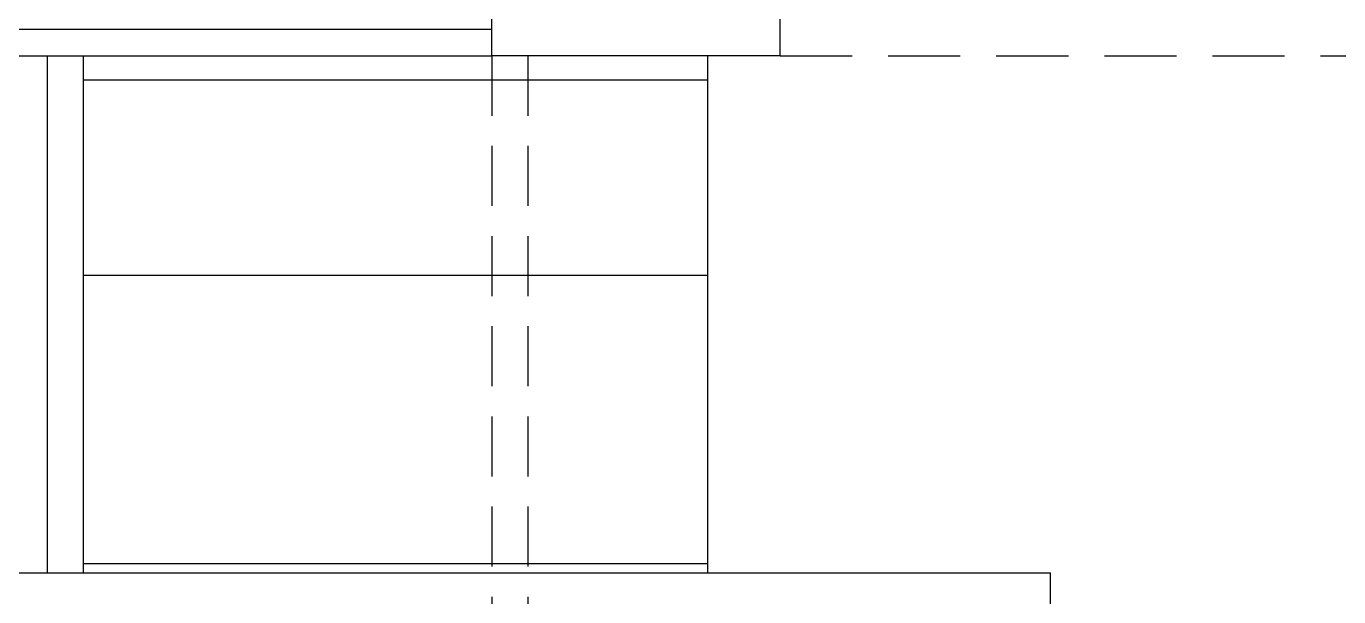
# Model space of a CAD drawing. Header units: inches. Extents: x -85907952 to 802144, y 988801 to 3125513.
# Drawn here: x 410210 to 415673, y 1026783 to 1029156 of the extents above; entities that cross this region are included whole.
import ezdxf

# ---------------------------------------------------------------- set-up
doc = ezdxf.new("R2010")
doc.units = ezdxf.units.IN
doc.header["$MEASUREMENT"] = 0
doc.linetypes.add('HIDDEN', pattern=[0.375, 0.25, -0.125])
for name, color, linetype in [('LW', 2, 'Continuous'), ('MIRROR', 8, 'Continuous'), ('ROOF', 2, 'Continuous'), ('WALL', 1, 'Continuous'), ('WIN', 9, 'Continuous')]:
    doc.layers.add(name, color=color, linetype=linetype)

msp = doc.modelspace()

# ---------------------------------------------------------------- linework, layer by layer
at = {"layer": 'LW', "linetype": 'HIDDEN', "ltscale": 1000}
for p, q in [((412147.7, 1029033.4), (412147.7, 1026008.4)), ((412297.7, 1029033.4), (412297.7, 1026008.4))]:
    msp.add_line(p, q, dxfattribs=at)
at = {"layer": 'LW', "linetype": 'HIDDEN', "ltscale": 1200}
msp.add_line((413347.7, 1029033.4), (416147.7, 1029033.4), dxfattribs=at)
at = {"layer": 'MIRROR'}
for p, q in [((410297.7, 1029033.4), (410297.7, 1026883.4)), ((410447.7, 1028120.9), (413047.7, 1028120.9)), ((410447.7, 1026920.9), (413047.7, 1026920.9))]:
    msp.add_line(p, q, dxfattribs=at)
at = {"layer": 'ROOF', "linetype": 'Continuous', "ltscale": 2000}
for p, q in [((410447.7, 1029033.4), (410447.7, 1026883.4)), ((413047.7, 1026883.4), (413047.7, 1029033.4)), ((410447.7, 1028933.4), (413047.7, 1028933.4))]:
    msp.add_line(p, q, dxfattribs=at)
at = {"layer": 'ROOF'}
for p in [(406072.7, 1026883.4), (414472.7, 1018483.4)]:
    msp.add_line(p, (414472.7, 1026883.4), dxfattribs=at)
at = {"layer": 'WALL'}
for p, q in [((413347.7, 1029033.4), (413347.7, 1029708.4)), ((412147.7, 1029033.4), (412147.7, 1029433.4)), ((413347.7, 1029033.4), (412147.7, 1029033.4))]:
    msp.add_line(p, q, dxfattribs=at)
at = {"layer": 'WIN'}
for p, q in [((408447.7, 1029143.4), (412147.7, 1029143.4)), ((408447.7, 1029033.4), (412147.7, 1029033.4))]:
    msp.add_line(p, q, dxfattribs=at)

doc.saveas('drawing.dxf')
